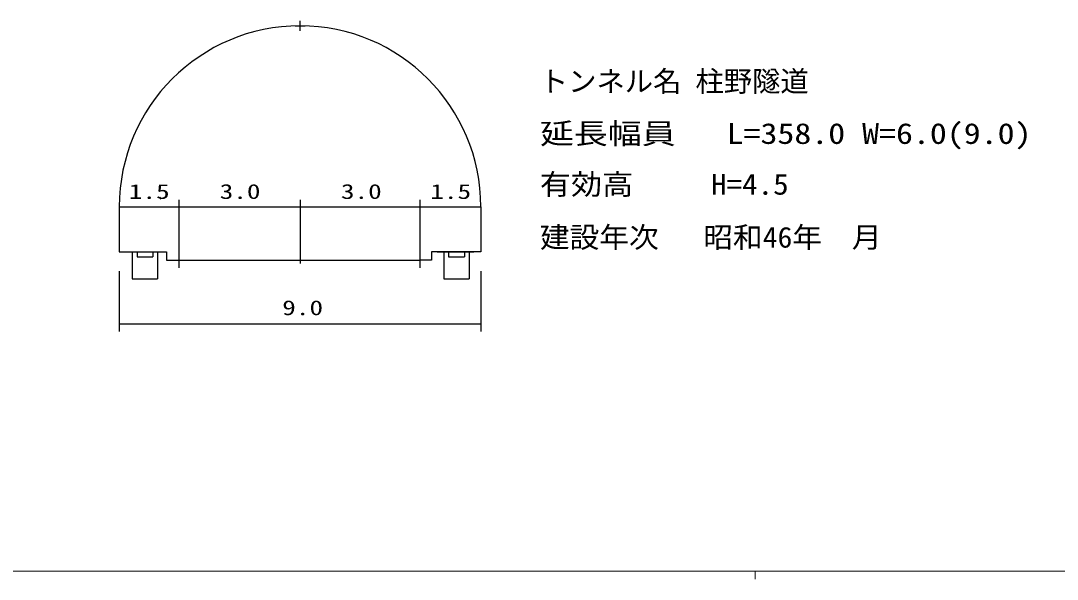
# Model space of a CAD drawing. Units: millimetres, scale not verified. Extents: x -136300 to 507753, y -1132897 to 49634.
# Drawn here: x 4932 to 133118, y -126366 to -57367 of the extents above; entities that cross this region are included whole.
import ezdxf
from ezdxf.enums import TextEntityAlignment as Align

# ---------------------------------------------------------------- set-up
doc = ezdxf.new("R2010")
doc.units = ezdxf.units.MM
doc.header["$LTSCALE"] = 1000
doc.layers.add('M-BGD', color=7, linetype='Continuous', lineweight=25)
doc.layers.add('M-SUV', color=7, linetype='Continuous', lineweight=13)
doc.styles.add('ＭＳ ゴシック', font='')
doc.styles.get('ＭＳ ゴシック').set_extended_font_data('MS Gothic')

# ---------------------------------------------------------------- blocks, each defined once
blk = doc.blocks.new('plus')
at = {"color": 0, "linetype": 'Continuous', "lineweight": -2}
for p, q in [((-1.25, 0), (1.25, 0)), ((0, -1.25), (0, 1.25))]:
    blk.add_line(p, q, dxfattribs=at)

msp = doc.modelspace()

# ---------------------------------------------------------------- linework, layer by layer
at = {"layer": 'M-BGD'}
for p, q in [((22289, -79411), (22119, -79157)), ((17124, -80342), (24490, -80342)), ((17124, -80342), (17124, -85930)), ((24490, -79496), (24490, -80342)), ((24490, -80342), (39476, -80342)), ((24490, -80342), (24490, -86946)), ((39476, -79496), (39476, -86946)), ((39476, -79580), (39476, -80342)), ((39476, -80342), (54293, -80342)), ((54293, -79496), (54293, -80342)), ((54293, -80342), (61828, -80342)), ((54293, -80342), (54293, -87878)), ((61828, -80342), (61828, -85930)), ((17124, -85930), (22966, -85930)), ((18733, -85930), (18733, -89232)), ((19325, -85930), (19325, -86523)), ((19325, -86523), (21273, -86523)), ((21273, -85930), (21273, -86523)), ((21865, -85930), (21865, -89232)), ((22966, -85930), (22966, -86946)), ((22966, -86946), (24490, -86946)), ((24490, -86946), (39476, -86946)), ((24490, -86946), (24490, -87878)), ((39476, -86946), (54293, -86946)), ((39476, -86946), (39476, -87370)), ((55732, -86946), (54293, -86946)), ((54293, -86946), (54293, -87285)), ((61828, -85930), (55732, -85930)), ((55732, -85930), (55732, -86946)), ((56425, -85930), (60975, -85930)), ((57256, -85930), (57256, -88809)), ((57256, -85930), (57256, -89232)), ((57848, -85930), (57848, -86523)), ((57848, -86523), (59796, -86523)), ((59796, -85930), (59796, -86523)), ((60388, -85930), (60388, -89232)), ((17124, -88301), (17124, -94820)), ((61828, -88301), (61828, -95752)), ((18733, -89232), (21865, -89232)), ((57256, -89232), (60388, -89232)), ((17124, -94820), (61828, -94820)), ((17124, -94820), (17124, -95752))]:
    msp.add_line(p, q, dxfattribs=at)
msp.add_arc((39476, -80344), 22352, 0.00513, 179.99487, dxfattribs=at)
at = {"layer": 'M-SUV'}
for p, q in [((-132247, -125366), (406753, -125366)), ((95753, -125366), (95753, -126366))]:
    msp.add_line(p, q, dxfattribs=at)

# ---------------------------------------------------------------- block references
at = {"layer": 'M-BGD', "xscale": 500, "yscale": 500}
msp.add_blockref('plus', (39476, -57992), dxfattribs=at)

# ---------------------------------------------------------------- texts
at = {"layer": 'M-BGD', "style": 'ＭＳ ゴシック'}
msp.add_text('トンネル名 柱野隧道', height=2566, dxfattribs=at).set_placement((69132, -66898), align=Align.BOTTOM_LEFT)
for s, height, width, p in [('延長幅員\u3000 L=358.0 W=6.0(9.0)', 2566, 1.2, (69132, -73353)), ('有効高\u3000 \u3000H=4.5', 2566, 1.1, (69132, -79624)), ('1.5', 1833, 1.35, (18300, -79928)), ('3.0', 1833, 1.35, (29533, -79928)), ('3.0', 1833, 1.35, (44527, -79928)), ('1.5', 1833, 1.35, (55582, -79928)), ('建設年次\u3000 昭和46年\u3000月', 2566, 1.05, (69132, -86168)), ('9.0', 1833, 1.35, (37272, -94292))]:
    msp.add_text(s, height=height, dxfattribs=dict(at, width=width)).set_placement(p, align=Align.BOTTOM_LEFT)

doc.saveas('drawing.dxf')
